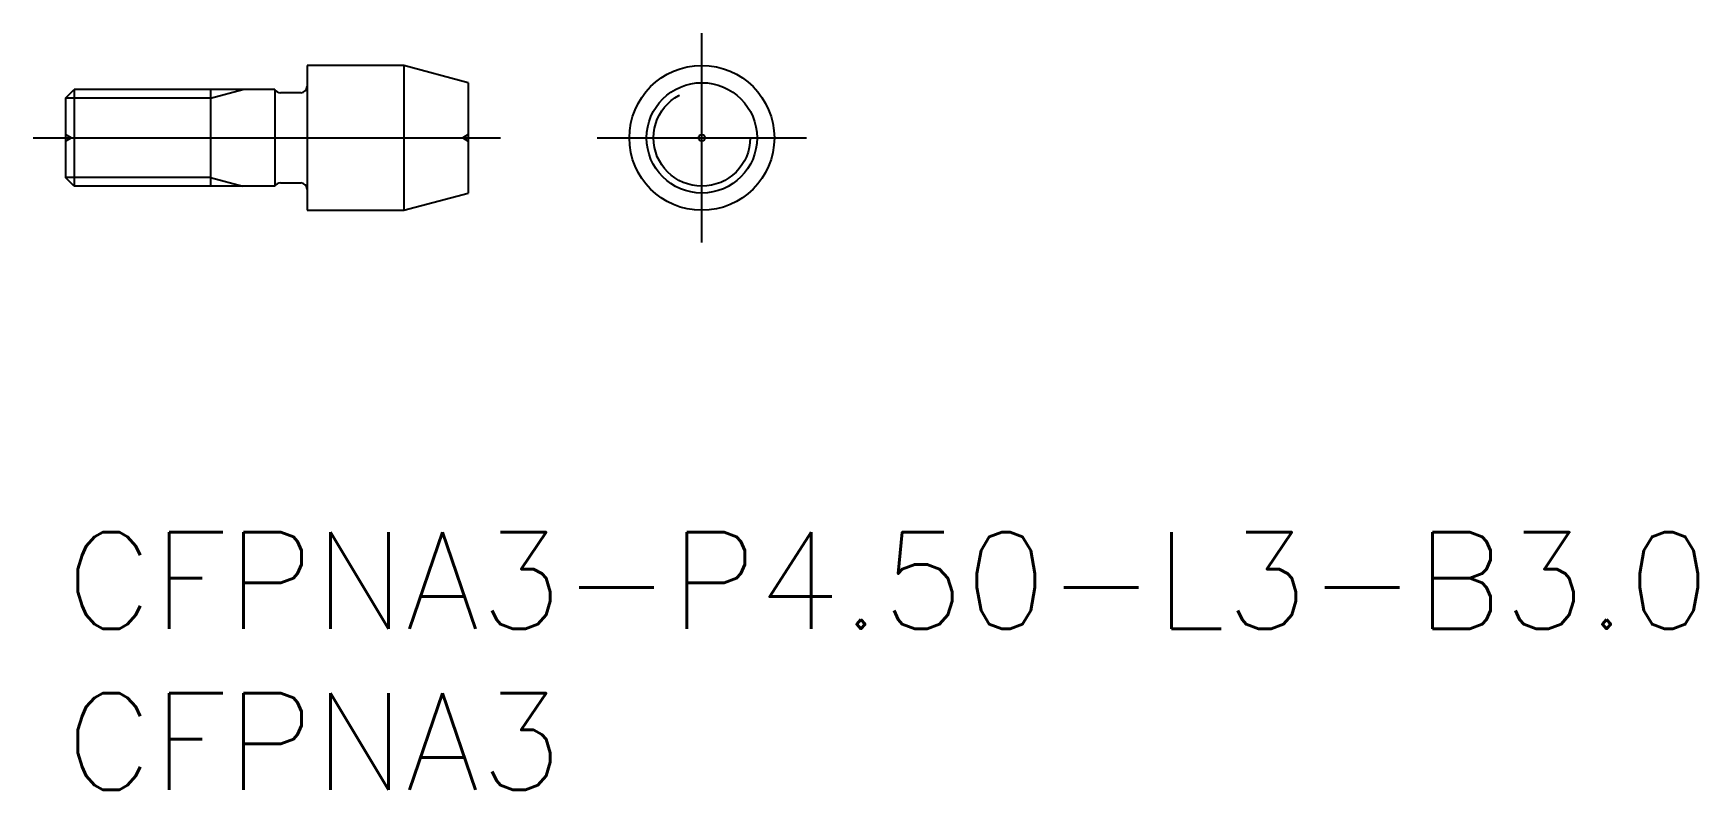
# Model space of a CAD drawing. Extents: x -1 to 50.7, y -8 to 15.5.
import ezdxf

# ---------------------------------------------------------------- set-up
doc = ezdxf.new("R2010")
doc.units = 0
doc.header["$LTSCALE"] = 0.5
doc.linetypes.add('CENTER', pattern=[50.8, 31.75, -6.35, 6.35, -6.35])
doc.linetypes.add('DASHED', pattern=[19.05, 12.7, -6.35])
for name, color, linetype in [('MSM_CENTER', 1, 'CENTER'), ('MSM_CONTINUOUS', 7, 'CONTINUOUS'), ('MSM_DASHED', 4, 'DASHED'), ('MSM_NARROW', 5, 'CONTINUOUS'), ('MSM_PART_NUMBER', 7, 'CONTINUOUS')]:
    doc.layers.add(name, color=color, linetype=linetype)
doc.styles.get("Standard").update_dxf_attribs({"font": 'txt.shx', "height": 0.5, "bigfont": 'bigfont.shx'})

# ---------------------------------------------------------------- blocks, each defined once
blk = doc.blocks.new('*U15')
at = {"layer": 'MSM_PART_NUMBER'}
blk.add_text('CFPNA3-P4.50-L3-B3.0', height=3, dxfattribs=at).set_placement((0, -3))
blk = doc.blocks.new('*U16')
at = {"layer": 'MSM_PART_NUMBER'}
blk.add_text('CFPNA3', height=3, dxfattribs=at).set_placement((0, -8))

msp = doc.modelspace()

# ---------------------------------------------------------------- linework, layer by layer
at = {"layer": 'MSM_CENTER'}
for p, q in [((19.75, 9), (19.75, 15.5)), ((-1, 12.25), (13.5, 12.25)), ((16.5, 12.25), (23, 12.25))]:
    msp.add_line(p, q, dxfattribs=at)
at = {"layer": 'MSM_CONTINUOUS'}
for p, q in [((10.5, 14.5), (7.5, 14.5)), ((7.5, 14.5), (7.5, 10)), ((12.5, 13.964), (10.5, 14.5)), ((10.5, 14.5), (10.5, 10)), ((12.5, 13.964), (12.5, 10.536)), ((0, 13.479), (0.27, 13.75)), ((0, 13.479), (0, 11.021)), ((0.27, 13.75), (0.27, 10.75)), ((6.5, 13.75), (0.27, 13.75)), ((4.5, 13.75), (4.5, 10.75)), ((6.5, 13.75), (6.5, 10.75)), ((7.3, 13.65), (6.673, 13.65)), ((0.27, 10.75), (0, 11.021)), ((6.673, 10.85), (7.3, 10.85)), ((6.5, 10.75), (0.27, 10.75)), ((10.5, 10), (12.5, 10.536)), ((7.5, 10), (10.5, 10))]:
    msp.add_line(p, q, dxfattribs=at)
for radius in [2.25, 1.714, 0.1]:
    msp.add_circle((19.75, 12.25), radius, dxfattribs=at)
for centre, start, end in [((6.673, 13.85), 210, 270), ((7.3, 13.85), 270, 0), ((6.673, 10.65), 90, 150), ((7.3, 10.65), 0, 90)]:
    msp.add_arc(centre, 0.2, start, end, dxfattribs=at)
at = {"layer": 'MSM_DASHED'}
for p, q in [((0.173, 12.25), (0, 12.35)), ((0, 12.15), (0.173, 12.25)), ((12.5, 12.35), (12.327, 12.25)), ((12.327, 12.25), (12.5, 12.15))]:
    msp.add_line(p, q, dxfattribs=at)
msp.add_circle((19.75, 12.25), 1.5, dxfattribs=at)
at = {"layer": 'MSM_NARROW'}
for p, q in [((4.5, 13.479), (0, 13.479)), ((4.5, 13.479), (5.5, 13.75)), ((4.5, 11.021), (0, 11.021)), ((4.5, 11.021), (5.5, 10.75))]:
    msp.add_line(p, q, dxfattribs=at)

# ---------------------------------------------------------------- block references
at = {"layer": 'MSM_CONTINUOUS'}
for name in ['*U15', '*U16']:
    msp.add_blockref(name, (0, 0), dxfattribs=at)

doc.saveas('drawing.dxf')
